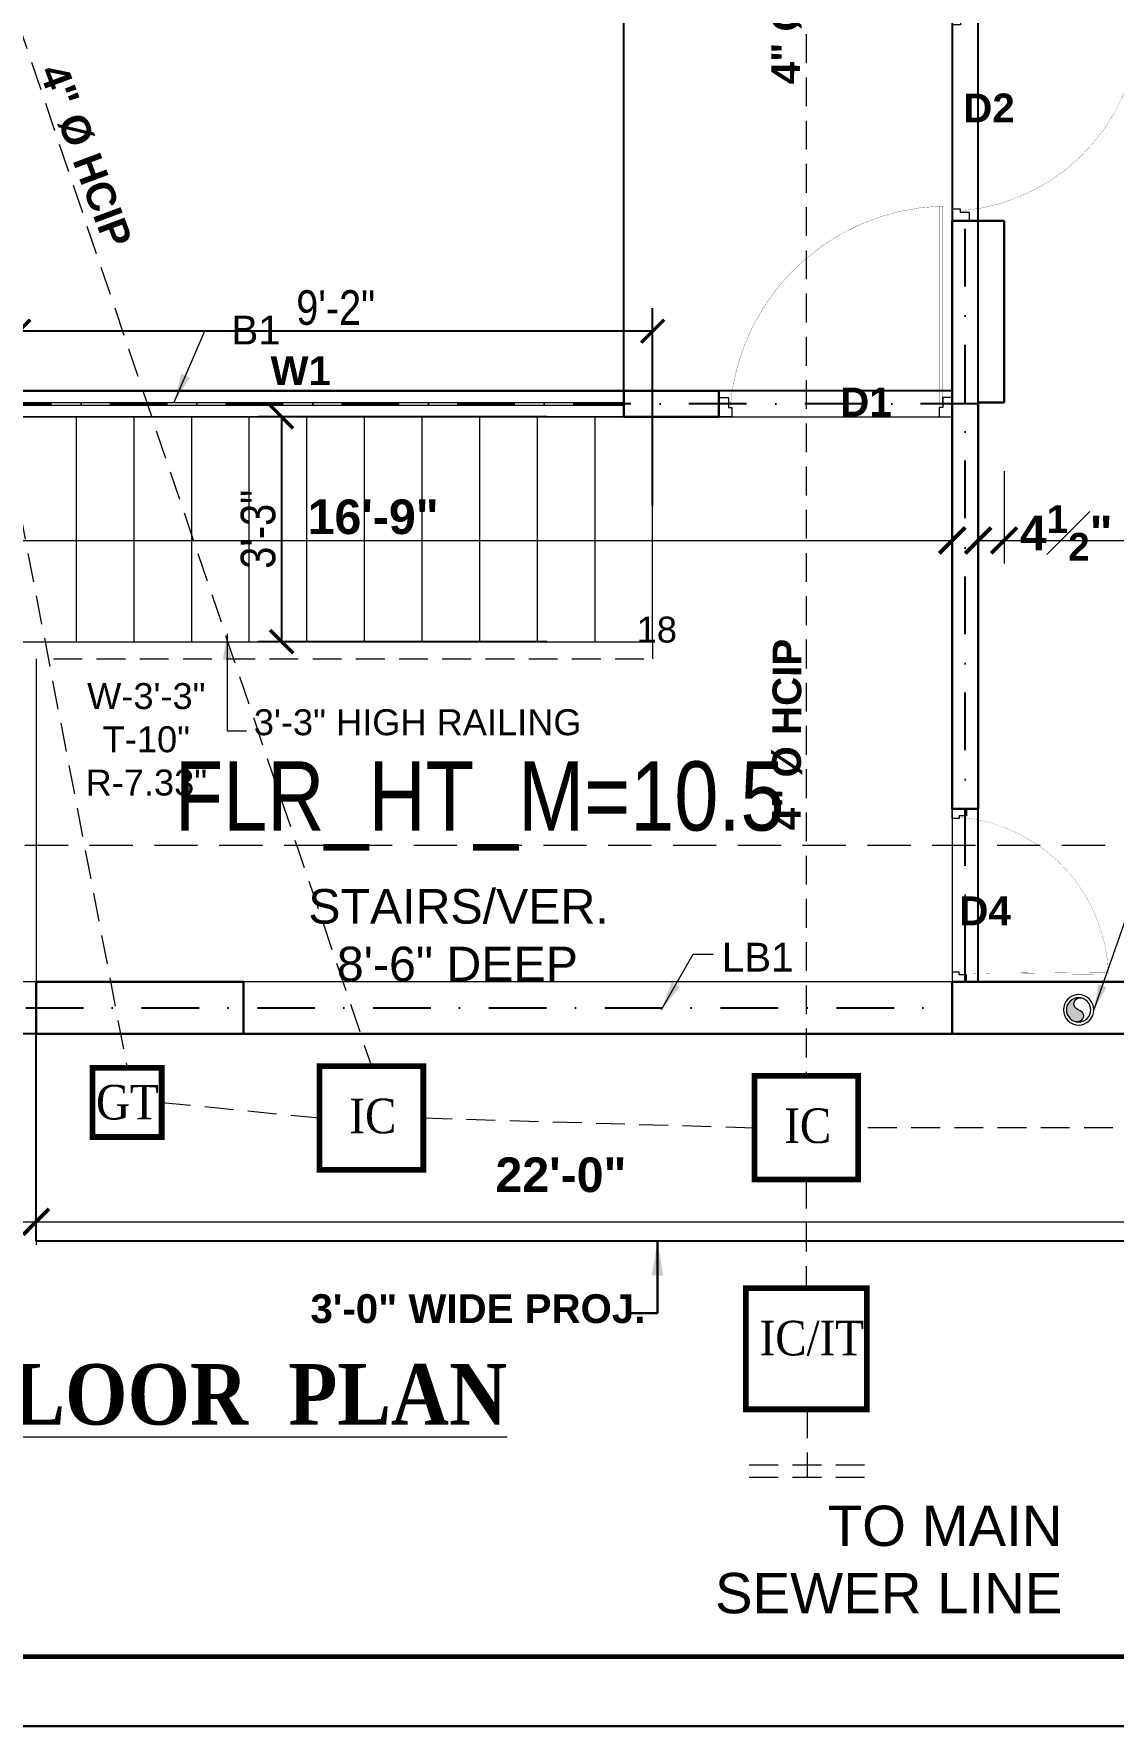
# Model space of a CAD drawing. Header units: feet. Extents: x 12125 to 16886, y -11859 to -10215.
# Drawn here: x 13345.8 to 13533.1, y -11661.1 to -11367.5 of the extents above; entities that cross this region are included whole.
import ezdxf

# ---------------------------------------------------------------- set-up
doc = ezdxf.new("R2010")
doc.units = ezdxf.units.FT
doc.header["$MEASUREMENT"] = 0
doc.header["$PDMODE"] = 2
for name, pattern in [('DASHDOT', [1, 0.5, -0.25, 0, -0.25]), ('DASHED', [0.75, 0.5, -0.25]), ('HIDDEN', [0.375, 0.25, -0.125])]:
    doc.linetypes.add(name, pattern=pattern)
doc.layers.get('0').update_dxf_attribs({"lineweight": 30})
for name, color, linetype, lineweight in [('BEAM', 3, 'Continuous', 15), ('BLK_1_FLR_0_STAIR_1', 7, 'Continuous', 0), ('BLK_1_FLR_0_STAIR_1_FLIGHT_2', 7, 'Continuous', 0), ('DIM 01', 7, 'Continuous', 9), ('DOOR', 32, 'Continuous', 13), ('DOTTED', 15, 'DASHED', 18), ('JOINERY TEXT', 193, 'Continuous', 0), ('P-SOIL', 6, 'Continuous', 18), ('P-TEXT', 7, 'Continuous', 13), ('P-WASTE', 130, 'Continuous', 18), ('pub health ser', 22, 'Continuous', 30), ('R.W.P', 7, 'Continuous', 18), ('SANTRY TEXT', 174, 'Continuous', 9), ('STAIR', 82, 'Continuous', 15), ('TEXT', 7, 'Continuous', 30), ('TITLE', 5, 'Continuous', 30), ('WALL', 10, 'Continuous', 30), ('WINDOW', 150, 'Continuous', 20)]:
    doc.layers.add(name, color=color, linetype=linetype, lineweight=lineweight)
doc.layers.add('BLK_1_FLR_0_BLT_UP_AREA', color=25, linetype='Continuous', true_color=0x995f4c, plot=False)
doc.layers.add('BLK_1_FLR_0_CHAJJA', color=7, linetype='Continuous')
doc.layers.add('BLK_1_FLR_0_ROOM_3_LIGHT_VENTILATION_3', color=7, linetype='Continuous')
doc.layers.add('BLK_1_FLR_0_REGULAR_ROOM_3', color=1, linetype='Continuous', plot=False)
doc.layers.add('BLK_1_FLR_0_REGULAR_ROOM_4', color=1, linetype='Continuous', plot=False)
doc.styles.add('AR. FOOT', font='arialbd.ttf')
doc.styles.add('AR. TEXT 01', font='arialbd.ttf')
doc.styles.add('p.h tex', font='techb___.ttf')
doc.styles.add('PLU', font='times.ttf', dxfattribs={"width": 0.9})
doc.styles.get("Standard").update_dxf_attribs({"font": 'ARIALN.TTF'})
doc.styles.add('TEX02', font='GARA.TTF')
doc.styles.add('TITLE TXT', font='arial.ttf', dxfattribs={"height": 6})
doc.dimstyles.new('DIM 50', dxfattribs={"dimtxt": 6, "dimasz": 3, "dimexe": 6, "dimexo": 4, "dimgap": 0.3125, "dimtad": 1, "dimzin": 3, "dimdsep": 46, "dimlunit": 4, "dimtxsty": 'AR. TEXT 01', "dimblk": 'DOT', "dimcen": 0.09, "dimclrd": 256, "dimclre": 256, "dimclrt": 256, "dimazin": 0, "dimtfac": 0.8, "dimtofl": 0, "dimtmove": 1, "dimatfit": 3, "dimfxl": 6, "dimfxlon": 1, "dimfrac": 1, "dimtolj": 1, "dimtzin": 0, "dimlwd": -1, "dimlwe": -1, "dimarcsym": 1})
doc.dimstyles.get("Standard").update_dxf_attribs({"dimtxt": 6, "dimasz": 4, "dimexe": 4, "dimexo": 4, "dimgap": 1, "dimtad": 1, "dimdec": 1, "dimzin": 3, "dimdsep": 46, "dimlunit": 4, "dimtxsty": 'Standard', "dimblk": 'ARCHTICK', "dimcen": 0.09, "dimadec": 0, "dimazin": 0, "dimtfac": 1.004999999999999, "dimtdec": 1, "dimtofl": 0, "dimtmove": 2, "dimatfit": 3, "dimfxl": 4, "dimfxlon": 1, "dimtolj": 1, "dimtzin": 0, "dimarcsym": 0})

# ---------------------------------------------------------------- blocks, each defined once
blk = doc.blocks.new('D4')
at = {"const_width": 1.11851519999287}
blk.add_lwpolyline([(-48.39999999734573, 1142.144000003223, 0.38341128429114), (-1083.385599992936, 51.76962119228118, 0.4142135623731)], format="xyb", dxfattribs=at)
for points in [[(-99.99999999417923, 1150.954666669233), (-48.39999999734573, 1150.954666669233), (-48.39999999734573, 1133.333333337214), (0, 1133.333333337214), (0, 1200), (-99.99999999417923, 1200), (-99.99999999417923, 1150.954666669233)], [(-99.99999999417923, 49.04533333076688), (-48.39999999734573, 49.04533333076688), (-48.39999999734573, 66.66666666278616), (0, 66.66666666278616), (0, 0), (-99.99999999417923, 0), (-99.99999999417923, 49.04533333076688)]]:
    blk.add_lwpolyline(points)
blk.add_lwpolyline([(-1083.385599992936, 51.76962119228118), (-58.07999999960884, 51.76962119228118), (-58.07999999960884, 67.47881549099111), (-1083.385599992936, 67.47881549099111)], dxfattribs=at)
blk = doc.blocks.new('WERF')
at = {"layer": 'WALL', "color": 3, "linetype": 'DASHED', "lineweight": 20, "ltscale": 15}
blk.add_line((80186.94516765537, -79406), (79853.04088927827, -79406), dxfattribs=at)
blk = doc.blocks.new('_ArchTick')
at = {"color": 0, "linetype": 'ByBlock', "const_width": 0.15}
blk.add_lwpolyline([(-0.5, -0.5), (0.5, 0.5)], dxfattribs=at)
blk = doc.blocks.new('*D248')
at = {"layer": 'Defpoints', "color": 0, "transparency": 16777216}
for p in [(13264.60635108734, -10934.95311382737), (13368.69455942605, -10934.95311382737), (13324.85289505977, -11540.95311382737)]:
    blk.add_point(p, dxfattribs=at)
at = {"layer": 'DIM 01', "transparency": 16777216}
for p, q in [((13276.60635108734, -10934.95311382737), (13260.60635108734, -10934.95311382737)), ((13264.60635108734, -11540.95311382737), (13264.60635108734, -10934.95311382737)), ((13276.60635108734, -11540.95311382737), (13260.60635108734, -11540.95311382737))]:
    blk.add_line(p, q, dxfattribs=at)
at = {"layer": 'DIM 01', "transparency": 16777216, "xscale": 4.5, "yscale": 4.5, "zscale": 4.5}
for p, rotation in [((13264.60635108734, -10934.95311382737), 90), ((13264.60635108734, -11540.95311382737), 270)]:
    blk.add_blockref('_ArchTick', p, dxfattribs=dict(at, rotation=rotation))
at = {"layer": 'DIM 01', "transparency": 16777216, "insert": (13260.54635108734, -11237.95311382737), "char_height": 6, "attachment_point": 5, "rotation": 90, "style": 'AR. TEXT 01'}
blk.add_mtext('\\A1;50\'-6"', dxfattribs=at)
blk = doc.blocks.new('_Dot')
at = {"color": 0, "linetype": 'ByBlock', "lineweight": -2}
blk.add_line((-0.5, 0), (-1, 0), dxfattribs=at)
at = {"color": 0, "linetype": 'ByBlock', "const_width": 0.5}
blk.add_lwpolyline([(-0.25, 0, 1), (0.25, 0, 1)], format="xyb", close=True, dxfattribs=at)
blk = doc.blocks.new('*D291')
at = {"layer": 'Defpoints', "color": 0, "transparency": 16777216}
for p in [(13505.19455942621, -11455.39669329557), (13505.19455942621, -11455.39669329499), (13304.19455942608, -11460.937244437)]:
    blk.add_point(p, dxfattribs=at)
at = {"layer": 'DIM 01', "transparency": 16777216}
for p, q in [((13304.19455942608, -11456.937244437), (13304.19455942608, -11451.39669329499)), ((13505.19455942621, -11451.39669329557), (13505.19455942621, -11451.39669329499)), ((13304.19455942608, -11455.39669329499), (13505.19455942621, -11455.39669329499))]:
    blk.add_line(p, q, dxfattribs=at)
at = {"layer": 'DIM 01', "transparency": 16777216, "xscale": 4.5, "yscale": 4.5, "zscale": 4.5, "rotation": 180}
blk.add_blockref('_ArchTick', (13304.19455942608, -11455.39669329499), dxfattribs=at)
at = {"layer": 'DIM 01', "transparency": 16777216, "xscale": 4.5, "yscale": 4.5, "zscale": 4.5}
blk.add_blockref('_ArchTick', (13505.19455942621, -11455.39669329499), dxfattribs=at)
at = {"layer": 'DIM 01', "transparency": 16777216, "insert": (13404.69455942614, -11451.33069329499), "char_height": 6, "attachment_point": 5, "style": 'AR. TEXT 01'}
blk.add_mtext('\\A1;16\'-9"', dxfattribs=at)
blk = doc.blocks.new('*D292')
at = {"layer": 'Defpoints', "color": 0, "transparency": 16777216}
for p in [(13514.19455942608, -11431.45311382737), (13509.69455942608, -11455.39669329557), (13514.19455942608, -11455.39669329498)]:
    blk.add_point(p, dxfattribs=at)
at = {"layer": 'DIM 01', "transparency": 16777216}
for p, q in [((13514.19455942608, -11443.39669329498), (13514.19455942608, -11459.39669329498)), ((13509.69455942608, -11451.39669329557), (13509.69455942608, -11451.39669329498)), ((13509.69455942608, -11455.39669329498), (13514.19455942608, -11455.39669329498))]:
    blk.add_line(p, q, dxfattribs=at)
at = {"layer": 'DIM 01', "transparency": 16777216, "xscale": 4.5, "yscale": 4.5, "zscale": 4.5, "rotation": 180}
blk.add_blockref('_ArchTick', (13509.69455942608, -11455.39669329498), dxfattribs=at)
at = {"layer": 'DIM 01', "transparency": 16777216, "xscale": 4.5, "yscale": 4.5, "zscale": 4.5}
blk.add_blockref('_ArchTick', (13514.19455942608, -11455.39669329498), dxfattribs=at)
at = {"layer": 'DIM 01', "transparency": 16777216, "insert": (13524.97354987627, -11454.08229329498), "char_height": 6, "attachment_point": 5, "style": 'AR. TEXT 01'}
blk.add_mtext('\\A1;4{\\H0.800000x;\\S1#2;}"', dxfattribs=at)
blk = doc.blocks.new('*D293')
at = {"layer": 'Defpoints', "color": 0, "transparency": 16777216}
for p in [(13514.19455942608, -11431.45311382737), (13646.19455942608, -11455.39669329499), (13646.19455942608, -11455.39669329499)]:
    blk.add_point(p, dxfattribs=at)
at = {"layer": 'DIM 01', "transparency": 16777216}
for p, q in [((13514.19455942608, -11443.39669329499), (13514.19455942608, -11459.39669329499)), ((13514.19455942608, -11455.39669329499), (13646.19455942608, -11455.39669329499)), ((13646.19455942608, -11459.39669329499), (13646.19455942608, -11459.39669329499))]:
    blk.add_line(p, q, dxfattribs=at)
at = {"layer": 'DIM 01', "transparency": 16777216, "xscale": 4.5, "yscale": 4.5, "zscale": 4.5, "rotation": 180}
blk.add_blockref('_ArchTick', (13514.19455942608, -11455.39669329499), dxfattribs=at)
at = {"layer": 'DIM 01', "transparency": 16777216, "xscale": 4.5, "yscale": 4.5, "zscale": 4.5}
blk.add_blockref('_ArchTick', (13646.19455942608, -11455.39669329499), dxfattribs=at)
at = {"layer": 'DIM 01', "transparency": 16777216, "insert": (13580.19455942608, -11451.33669329499), "char_height": 6, "attachment_point": 5, "style": 'AR. TEXT 01'}
blk.add_mtext('\\A1;11\'-0"', dxfattribs=at)
blk = doc.blocks.new('RETEU')
at = {"layer": 'R.W.P'}
h = blk.add_hatch(color=7, dxfattribs=at)
edge = h.paths.add_edge_path()
edge.add_ellipse((-37076.90065375516, -119553.1669227566), major_axis=(1.494147372830071, 1.494147372830071), ratio=0.9999999999971358, start_angle=35.6182046845361, end_angle=125.618203281105)
edge.add_ellipse((-37076.90065375516, -119553.1669227566), major_axis=(1.494147372827425, 1.494147372827423), ratio=0.9999999999948398, start_angle=125.618203281105, end_angle=215.6182018617833)
edge.add_ellipse((-37077.13122894867, -119554.1996719022), major_axis=(0.7482431835796156, 0.7482431835796152), ratio=0.9999999999816468, start_angle=218.8220523718934, end_angle=392.4143515007202)
edge.add_ellipse((-37076.67007856617, -119552.1341736046), major_axis=(-0.7482431836025633, 0.7482431836025631), ratio=0.9999999999430152, start_angle=-51.17794228077861, end_angle=122.41435150089211, ccw=False)
at = {"layer": 'R.W.P', "color": 7, "extrusion": (0, 0, -1)}
for centre, major_axis, ratio, start_param, end_param in [((-37076.90065375516, -119553.1669227566), (1.867684216040424, 1.867684216040424), 0.99999999999517, 3.926990816989658, 10.21017612416924), ((-37076.90065375516, -119553.1669227566), (-1.494147372831555, 1.494147372831555), 0.9999999999934599, 5.497787143778867, 11.78097245095845), ((-37077.13122894865, -119554.1996719022), (-0.7482431836144129, 0.7482431836144129), 0.9999999999042399, 1.005059168248902, 4.258487346123779)]:
    blk.add_ellipse(centre, major_axis=major_axis, ratio=ratio, start_param=start_param, end_param=end_param, dxfattribs=at)
at = {"layer": 'R.W.P', "color": 7, "extrusion": (0, 0, -0.9999999999999998)}
blk.add_ellipse((-37076.67007856616, -119552.1341736046), major_axis=(0.7482431836246272, 0.7482431836246272), ratio=0.99999999987498, start_param=2.575855494946888, end_param=5.829283672833697, dxfattribs=at)
blk = doc.blocks.new('EERT')
at = {"layer": 'P-SOIL', "linetype": 'DASHED', "ltscale": 10}
for p, q in [((106351.1384742148, -41266.41089965271), (106351.1384742147, -41934.60148891997)), ((106284.6738354769, -41941.91198562403), (106342.1384742147, -41943.60148891997)), ((106351.1384742147, -41952.60148891998), (106351.1384742147, -41971.44746964719)), ((106351.3176302029, -41992.44746964722), (106351.3176302029, -42004.22964478203)), ((106341.2579574558, -42002.05279756461), (106361.37730295, -42002.05279756461)), ((106341.2579574558, -42004.22964478203), (106361.37730295, -42004.22964478203))]:
    blk.add_line(p, q, dxfattribs=at)
for points in [[(106180.5718183292, -41652.22544737151), (106275.6738354769, -41932.91198562401)], [(106239.2734035147, -41939.20839174015), (106266.6738354769, -41941.91198562403)], [(106419.3511502612, -41943.60148891997), (106360.1384742147, -41943.60148891997)]]:
    blk.add_lwpolyline(points, dxfattribs=at)
at = {"layer": 'P-WASTE', "linetype": 'DASHED', "ltscale": 10}
blk.add_lwpolyline([(106177.7249408784, -41645.13362255417), (106233.2734035147, -41933.2083917401)], dxfattribs=at)
at = {"layer": 'pub health ser', "const_width": 1}
for points in [[(106227.2734035147, -41933.2083917401), (106227.2734035147, -41945.20839174018), (106239.2734035147, -41945.20839174018), (106239.2734035147, -41933.2083917401), (106227.2734035147, -41933.2083917401)], [(106284.6738354769, -41950.91198562403), (106266.6738354769, -41950.91198562403), (106266.6738354769, -41932.91198562401), (106284.6738354769, -41932.91198562401), (106284.6738354769, -41950.91198562403)], [(106360.1384742147, -41952.60148891998), (106342.1384742147, -41952.60148891998), (106342.1384742147, -41934.60148891997), (106360.1384742147, -41934.60148891997), (106360.1384742147, -41952.60148891998)], [(106340.6384742147, -41992.44746964722), (106361.6384742147, -41992.44746964722), (106361.6384742147, -41971.44746964719), (106340.6384742147, -41971.44746964719), (106340.6384742147, -41992.44746964722)]]:
    blk.add_lwpolyline(points, dxfattribs=at)
at = {"layer": 'P-TEXT', "style": 'PLU', "width": 0.9}
for s, p in [('GT', (106227.8766970754, -41942.17026479841)), ('IC', (106271.8499231415, -41944.55928066576)), ('IC', (106347.3145618793, -41946.24878396173)), ('IC/IT', (106343.0373101137, -41983.09476468893))]:
    blk.add_text(s, height=6, dxfattribs=at).set_placement(p)
at = {"layer": 'P-TEXT', "linetype": 'HIDDEN', "insert": (106395.6007365673, -42009.16133315882), "char_height": 7, "width": 61.20305522566217, "attachment_point": 3, "style": 'p.h tex'}
blk.add_mtext('{\\fArial|b0|i0|c0|p34;TO MAIN \\PSEWER LINE}', dxfattribs=at)
at = {"layer": 'SANTRY TEXT', "ltscale": 12, "char_height": 5, "width": 69.42302744905464, "attachment_point": 3, "style": 'AR. FOOT'}
for insert, rotation in [((106345.2248030406, -41729.38222727706), 89.69541171010754), ((106234.2811005334, -41789.64877441546), 290.5234873397397), ((106345.3279253479, -41858.77487468168), 89.69541171010754)]:
    blk.add_mtext('{\\fArial|b1|i0|c0|p34;4" Ø HCIP}', dxfattribs=dict(at, insert=insert, rotation=rotation))
blk = doc.blocks.new('*D337')
at = {"layer": 'Defpoints', "color": 0, "transparency": 16777216}
for p in [(13304.19455942608, -11558.95311382737), (13346.19455942608, -11558.95311382737), (13346.19455942608, -11573.58981689065)]:
    blk.add_point(p, dxfattribs=at)
at = {"layer": 'DIM 01', "transparency": 16777216}
for p, q in [((13304.19455942608, -11562.95311382737), (13304.19455942608, -11577.58981689065)), ((13346.19455942608, -11562.95311382737), (13346.19455942608, -11577.58981689065)), ((13304.19455942608, -11573.58981689065), (13346.19455942608, -11573.58981689065))]:
    blk.add_line(p, q, dxfattribs=at)
at = {"layer": 'DIM 01', "transparency": 16777216, "xscale": 4.5, "yscale": 4.5, "zscale": 4.5, "rotation": 180}
blk.add_blockref('_ArchTick', (13304.19455942608, -11573.58981689065), dxfattribs=at)
at = {"layer": 'DIM 01', "transparency": 16777216, "xscale": 4.5, "yscale": 4.5, "zscale": 4.5}
blk.add_blockref('_ArchTick', (13346.19455942608, -11573.58981689065), dxfattribs=at)
at = {"layer": 'DIM 01', "transparency": 16777216, "insert": (13325.19455942608, -11569.52981689065), "char_height": 6, "attachment_point": 5, "style": 'AR. TEXT 01'}
blk.add_mtext('\\A1;3\'-6"', dxfattribs=at)
blk = doc.blocks.new('*D338')
at = {"layer": 'Defpoints', "color": 0, "transparency": 16777216}
for p in [(13346.19455942608, -11558.95311382737), (13610.19455942608, -11567.95311382737), (13610.19455942608, -11573.58981689065)]:
    blk.add_point(p, dxfattribs=at)
at = {"layer": 'DIM 01', "transparency": 16777216}
for p, q in [((13346.19455942608, -11562.95311382737), (13346.19455942608, -11577.58981689065)), ((13610.19455942608, -11571.95311382737), (13610.19455942608, -11577.58981689065)), ((13346.19455942608, -11573.58981689065), (13610.19455942608, -11573.58981689065))]:
    blk.add_line(p, q, dxfattribs=at)
at = {"layer": 'DIM 01', "transparency": 16777216, "xscale": 4.5, "yscale": 4.5, "zscale": 4.5, "rotation": 180}
blk.add_blockref('_ArchTick', (13346.19455942608, -11573.58981689065), dxfattribs=at)
at = {"layer": 'DIM 01', "transparency": 16777216, "xscale": 4.5, "yscale": 4.5, "zscale": 4.5}
blk.add_blockref('_ArchTick', (13610.19455942608, -11573.58981689065), dxfattribs=at)
at = {"layer": 'DIM 01', "transparency": 16777216, "insert": (13437.28242864528, -11565.46637896432), "char_height": 6, "attachment_point": 5, "style": 'AR. TEXT 01'}
blk.add_mtext('\\A1;22\'-0"', dxfattribs=at)
blk = doc.blocks.new('*D407')
at = {"layer": 'BLK_1_FLR_0_STAIR_1_FLIGHT_2', "color": 0, "lineweight": -2, "transparency": 16777216}
for p, q in [((13434.80760375329, -11433.95311382738), (13384.80760375331, -11433.95311382738)), ((13388.80760375331, -11433.95311382738), (13388.80760375331, -11472.95311382738)), ((13434.80760375329, -11472.95311382738), (13384.80760375331, -11472.95311382738))]:
    blk.add_line(p, q, dxfattribs=at)
at = {"layer": 'Defpoints', "color": 0, "transparency": 16777216}
for p in [(13438.80760375329, -11433.95311382738), (13388.80760375331, -11472.95311382738), (13438.80760375329, -11472.95311382738)]:
    blk.add_point(p, dxfattribs=at)
at = {"layer": 'BLK_1_FLR_0_STAIR_1_FLIGHT_2', "color": 0, "lineweight": -2, "transparency": 16777216, "xscale": 4, "yscale": 4, "zscale": 4}
for p, rotation in [((13388.80760375331, -11433.95311382738), 90), ((13388.80760375331, -11472.95311382738), 270)]:
    blk.add_blockref('_ArchTick', p, dxfattribs=dict(at, rotation=rotation))
at = {"layer": 'BLK_1_FLR_0_STAIR_1_FLIGHT_2', "color": 0, "transparency": 16777216, "insert": (13384.74416582698, -11453.45311382737), "char_height": 6, "attachment_point": 5, "rotation": 90}
blk.add_mtext('\\A1;3\'-3"', dxfattribs=at)
blk = doc.blocks.new('*D408')
at = {"layer": 'BLK_1_FLR_0_STAIR_1_FLIGHT_2', "color": 0, "lineweight": -2, "transparency": 16777216}
for p, q in [((13343.19455942608, -11449.45311382738), (13343.19455942608, -11415.09893840396)), ((13453.19455942606, -11449.45311382738), (13453.19455942606, -11415.09893840396)), ((13453.19455942606, -11419.09893840396), (13343.19455942608, -11419.09893840396))]:
    blk.add_line(p, q, dxfattribs=at)
at = {"layer": 'Defpoints', "color": 0, "transparency": 16777216}
for p in [(13343.19455942608, -11419.09893840396), (13343.19455942608, -11453.45311382738), (13453.19455942606, -11453.45311382738)]:
    blk.add_point(p, dxfattribs=at)
at = {"layer": 'BLK_1_FLR_0_STAIR_1_FLIGHT_2', "color": 0, "lineweight": -2, "transparency": 16777216, "xscale": 4, "yscale": 4, "zscale": 4, "rotation": 180}
blk.add_blockref('_ArchTick', (13343.19455942608, -11419.09893840396), dxfattribs=at)
at = {"layer": 'BLK_1_FLR_0_STAIR_1_FLIGHT_2', "color": 0, "lineweight": -2, "transparency": 16777216, "xscale": 4, "yscale": 4, "zscale": 4}
blk.add_blockref('_ArchTick', (13453.19455942606, -11419.09893840396), dxfattribs=at)
at = {"layer": 'BLK_1_FLR_0_STAIR_1_FLIGHT_2', "color": 0, "transparency": 16777216, "insert": (13398.19455942607, -11415.0358753409), "char_height": 6, "attachment_point": 5}
blk.add_mtext('\\A1;9\'-2"', dxfattribs=at)

msp = doc.modelspace()

# ---------------------------------------------------------------- linework, layer by layer
at = {"color": 3, "elevation": -0.9035272477697599}
msp.add_lwpolyline([(13212.42948258684, -10214.81913442836), (14972.94220979727, -10214.81913442836), (14972.94220979727, -11661.07807256041), (13212.42948258684, -11661.07807256041)], close=True, dxfattribs=at)
at = {"layer": 'BEAM', "linetype": 'DASHDOT', "lineweight": 25, "ltscale": 20}
for p, q in [((13507.44455942608, -11531.9531138274), (13507.44455942608, -11398.14454818357)), ((13509.69455942608, -11431.70311382738), (13299.69455942608, -11431.70311382738)), ((13304.19455942608, -11536.45311382738), (13505.19455942608, -11536.45311382738))]:
    msp.add_line(p, q, dxfattribs=at)
at = {"layer": 'BLK_1_FLR_0_BLT_UP_AREA', "color": 25}
msp.add_lwpolyline([(13299.69455942608, -10934.95311382737), (13299.69455942608, -10739.95311382736), (13383.69455942608, -10739.95311382736), (13383.69455942608, -10934.95311382737), (13650.69455942608, -10934.95311382737), (13650.69455942608, -11540.95311382738), (13299.69455942608, -11540.95311382738), (13299.69455942608, -10934.95311382737)], dxfattribs=at)
at = {"layer": 'BLK_1_FLR_0_CHAJJA'}
msp.add_lwpolyline([(13646.19455942608, -11558.95311382735), (13610.19455942609, -11558.95311382737), (13610.19455942609, -11576.95311382737), (13346.19455942608, -11576.95311382737), (13346.19455942608, -11540.95311382738), (13646.19455942608, -11540.95311382738), (13646.19455942608, -11558.95311382735)], dxfattribs=at)
at = {"layer": 'BLK_1_FLR_0_REGULAR_ROOM_3', "color": 1}
msp.add_lwpolyline([(13505.19455942628, -11429.4531138279), (13304.19455942608, -11429.4531138279), (13304.19455942608, -11276.95311382738), (13505.19455942628, -11276.95311382738)], close=True, dxfattribs=at)
at = {"layer": 'BLK_1_FLR_0_REGULAR_ROOM_4', "ltscale": 0.75}
msp.add_lwpolyline([(13509.69455942608, -11363.95311382758), (13646.19455942608, -11363.95311382758), (13646.19455942608, -11531.95311382738), (13509.69455942608, -11531.95311382738)], close=True, dxfattribs=at)
at = {"layer": 'BLK_1_FLR_0_ROOM_3_LIGHT_VENTILATION_3', "color": 114, "true_color": 0x139b48}
msp.add_lwpolyline([(13340.19455942608, -11429.45311382738), (13448.19455942608, -11429.45311382738), (13448.19455942608, -11339.45311382738), (13340.19455942608, -11339.45311382738)], close=True, dxfattribs=at)
at = {"layer": 'BLK_1_FLR_0_STAIR_1'}
msp.add_lwpolyline([(13505.19455942608, -11531.95311382738), (13304.19455942608, -11531.95311382738), (13304.19455942608, -11433.95311382738), (13505.19455942608, -11433.95311382738)], close=True, dxfattribs=at)
at = {"layer": 'BLK_1_FLR_0_STAIR_1_FLIGHT_2', "color": 3}
for p, q in [((13353.19455942608, -11472.95311382738), (13353.19455942608, -11433.95311382738)), ((13363.19455942608, -11472.95311382738), (13363.19455942608, -11433.95311382738)), ((13373.19455942608, -11472.95311382738), (13373.19455942608, -11433.95311382738)), ((13383.19455942608, -11472.95311382738), (13383.19455942608, -11433.95311382738)), ((13393.19455942608, -11472.95311382738), (13393.19455942608, -11433.95311382738)), ((13403.19455942608, -11472.95311382738), (13403.19455942608, -11433.95311382738)), ((13413.19455942608, -11472.95311382738), (13413.19455942608, -11433.95311382738)), ((13423.19455942608, -11472.95311382738), (13423.19455942608, -11433.95311382738)), ((13433.19455942608, -11472.95311382738), (13433.19455942608, -11433.95311382738)), ((13443.19455942608, -11472.95311382738), (13443.19455942608, -11433.95311382738)), ((13453.19455942606, -11472.95311382738), (13453.19455942606, -11433.95311382738))]:
    msp.add_line(p, q, dxfattribs=at)
at = {"layer": 'BLK_1_FLR_0_STAIR_1_FLIGHT_2'}
msp.add_lwpolyline([(13343.19455942608, -11472.95311382738), (13453.19455942606, -11472.95311382738), (13453.19455942606, -11433.95311382738), (13343.19455942608, -11433.95311382738)], close=True, dxfattribs=at)
at = {"layer": 'DIM 01'}
msp.add_line((13382.19455942608, -11540.95311382738), (13505.19455942608, -11540.95311382738), dxfattribs=at)
at = {"layer": 'DOTTED', "ltscale": 10}
for p, q in [((13343.19455942608, -11472.95311382738), (13450.19455942606, -11472.95311382738)), ((13453.19455942606, -11472.95311382738), (13453.19455942606, -11475.95311382738)), ((13349.19455942608, -11475.95311382738), (13453.19455942606, -11475.95311382738)), ((13346.19455942608, -11540.95311382738), (13346.19455942608, -11576.95311382737)), ((13382.19455942608, -11540.95311382738), (13505.19455942608, -11540.95311382738)), ((13610.19455942608, -11576.95311382737), (13346.19455942608, -11576.95311382737))]:
    msp.add_line(p, q, dxfattribs=at)
at = {"layer": 'STAIR', "ltscale": 10}
for p, q in [((13443.19455942608, -11472.95311382738), (13443.19455942608, -11472.95311382738)), ((13346.19455942608, -11475.95311382738), (13346.19455942609, -11531.95311382738))]:
    msp.add_line(p, q, dxfattribs=at)
at = {"layer": 'WALL', "ltscale": 5}
for p, q in [((13505.19455942608, -11501.95311382738), (13505.19455942637, -11399.95311382759)), ((13505.19455942644, -11399.9531138276), (13514.19455942627, -11399.9531138276)), ((13514.19455942608, -11431.45311382737), (13514.19455942627, -11399.9531138276)), ((13448.19455942608, -11429.45311382738), (13464.69455942608, -11429.45311382738)), ((13448.19455942608, -11433.95311382738), (13448.19455942608, -11429.45311382738)), ((13464.69455942608, -11433.95311382738), (13464.69455942608, -11429.45311382738)), ((13448.19455942608, -11433.95311382738), (13464.69455942608, -11433.95311382738)), ((13509.69455942608, -11501.95311382738), (13509.69455942608, -11431.45311382737)), ((13509.69455942608, -11431.45311382737), (13514.19455942608, -11431.45311382737)), ((13509.69455942608, -11501.95311382738), (13505.19455942608, -11501.95311382738)), ((13346.19455942608, -11531.95311382738), (13382.19455942608, -11531.95311382738)), ((13346.19455942608, -11531.95311382738), (13346.19455942608, -11540.95311382738)), ((13382.19455942608, -11531.95311382738), (13382.19455942608, -11540.95311382738)), ((13592.19455942608, -11531.95311382738), (13505.19455942608, -11531.95311382738)), ((13505.19455942608, -11531.95311382738), (13505.19455942608, -11540.95311382738)), ((13346.19455942608, -11540.95311382738), (13382.19455942608, -11540.95311382738)), ((13592.19455942608, -11540.95311382738), (13505.19455942608, -11540.95311382738))]:
    msp.add_line(p, q, dxfattribs=at)
at = {"layer": 'WALL', "color": 35, "linetype": 'Continuous', "lineweight": 60, "elevation": -0.9035272477697599}
msp.add_lwpolyline([(13224.4294825868, -10226.81913442833), (14960.94220979727, -10226.81913442833), (14960.94220979727, -11649.07807256049), (13224.4294825868, -11649.07807256049)], close=True, dxfattribs=at)
at = {"layer": 'WINDOW', "ltscale": 10}
for p, q in [((13340.19455942608, -11429.45311382738), (13448.19455942608, -11429.45311382738)), ((13448.19455942608, -11433.95311382738), (13448.19455942608, -11429.45311382738)), ((13340.19455942608, -11431.45311382738), (13448.19455942608, -11431.45311382738)), ((13340.19455942608, -11431.95311382738), (13448.19455942608, -11431.95311382738)), ((13340.19455942608, -11433.95311382738), (13448.19455942608, -11433.95311382738))]:
    msp.add_line(p, q, dxfattribs=at)

# ---------------------------------------------------------------- block references
at = {"layer": 'DIM 01'}
for name, p in [('EERT', (-92871.27895179368, 30386.33314432967)), ('RETEU', (50604.02752165621, 108016.3442488849))]:
    msp.add_blockref(name, p, dxfattribs=at)
at = {"layer": 'DOOR'}
for p, xscale, yscale, zscale, rotation in [((13505.19455942624, -11363.95311382759), 0.03000000000002, 0.03000000000002, 0.03000000000002, 180.0000000003334), ((13505.19455942609, -11433.95311382761), -0.03375000000001, 0.03375000000001, 0.03375000000001, 89.99999999966646), ((13505.19455942608, -11531.95311382738), -0.025, 0.025, 0.025, 359.9999999996665), ((13505.19455942608, -11531.95311382738), -0.025, 0.025, 0.025, 359.9999999996665)]:
    msp.add_blockref('D4', p, dxfattribs=dict(at, xscale=xscale, yscale=yscale, zscale=zscale, rotation=rotation))
at = {"layer": 'WALL'}
msp.add_blockref('WERF', (-66542.71316869766, 67897.67824964161), dxfattribs=at)

# ---------------------------------------------------------------- texts
at = {"layer": 'BEAM', "linetype": 'DASHDOT', "lineweight": 25, "ltscale": 20, "char_height": 5, "width": 14.41479268928015, "attachment_point": 1, "style": 'p.h tex'}
for s, insert in [('\\A1;{\\fArial|b0|i0|c0|p34;\\H1.0003x;B1}', (13380.09133973032, -11416.39935477185)), ('\\A1;{\\fArial|b0|i0|c0|p34;\\H1.0003x;LB1}', (13465.21127835146, -11525.18412419439))]:
    msp.add_mtext(s, dxfattribs=dict(at, insert=insert))
at = {"layer": 'BLK_1_FLR_0_STAIR_1', "insert": (13370.27944572095, -11493.7149153929, 0.9581601431385401), "char_height": 17.1154, "width": 182.5643101750088, "attachment_point": 1}
msp.add_mtext('{\\H0.7011x;FLR_HT_M=10.5}', dxfattribs=at)
at = {"layer": 'JOINERY TEXT', "char_height": 5, "width": 9.823400606668926, "attachment_point": 1}
for s, insert in [('{\\fArial|b1|i0|c0|p34;D2}', (13507.11834997637, -11377.86865422605)), ('{\\fArial|b1|i0|c0|p34;W1}', (13386.88188753813, -11423.44706057576)), ('{\\fArial|b1|i0|c0|p34;D1}', (13485.75995677026, -11428.88069638043)), ('{\\fArial|b1|i0|c0|p34;D4}', (13506.42599116405, -11517.14218789088))]:
    msp.add_mtext(s, dxfattribs=dict(at, insert=insert))
at = {"layer": 'TEXT', "ltscale": 10, "char_height": 4.5, "attachment_point": 8}
for s, insert, width in [('\\A1;{\\fArial|b0|i0|c0|p34;18}', (13453.92236822622, -11473.1736074799), 9.633060984124306), ('\\A1;{\\fArial|b0|i0|c0|p34;W-3\'-3"\\PT-10"\\PR-7.33"}', (13365.3277566827, -11499.70138067772), 31.46245046069089), ('\\A1;{\\fArial|b0|i0|c0|p34;3\'-3" HIGH RAILING}', (13412.42029249255, -11489.24152206881), 58.80748926119121)]:
    msp.add_mtext(s, dxfattribs=dict(at, insert=insert, width=width))
at = {"layer": 'TEXT', "insert": (13373.10888496756, -11515.86256935863), "char_height": 6, "width": 91.70489925128277, "attachment_point": 1, "style": 'TEX02'}
msp.add_mtext('\\A1;\\pi20.32175;{\\fArial|b0|i0|c0|p34;STAIRS/VER. \\P\\pi25.28219;8\'-6" DEEP}', dxfattribs=at)
at = {"layer": 'TEXT', "insert": (13451.94555129608, -11586.14701310894), "char_height": 6, "width": 70.48594722870621, "attachment_point": 3}
msp.add_mtext('\\A1;{\\fArial|b1|i0|c0|p34;\\H0.8333x;3\'-0" WIDE PROJ.}', dxfattribs=at)
at = {"layer": 'TITLE', "lineweight": 18, "insert": (13267.89179110312, -11598.26591177665), "char_height": 10.5, "width": 340.0912878691823, "attachment_point": 1, "style": 'TITLE TXT'}
msp.add_mtext('\\A1;{\\fGaramond|b1|i0|c0|p18;\\LGROUND FLOOR  PLAN}', dxfattribs=at)

# ---------------------------------------------------------------- dimensions: what is measured, and where the dimension line sits
at = {"layer": 'BLK_1_FLR_0_STAIR_1_FLIGHT_2', "color": 1}
dim = msp.add_linear_dim(base=(13343.19455942608, -11419.09893840396), p1=(13453.19455942606, -11453.45311382738), p2=(13343.19455942608, -11453.45311382738), dimstyle='Standard', override={"dimfxl": 1, "dimfxlon": 0}, dxfattribs=at)
dim.commit()
dim.dimension.update_dxf_attribs({"geometry": '*D408', "text_midpoint": (13398.19455942607, -11415.0358753409)})
at = {"layer": 'BLK_1_FLR_0_STAIR_1_FLIGHT_2', "color": 2}
dim = msp.add_linear_dim(base=(13388.80760375331, -11472.95311382738), p1=(13438.80760375329, -11433.95311382738), p2=(13438.80760375329, -11472.95311382738), angle=90, dimstyle='Standard', override={"dimfxl": 1, "dimfxlon": 0}, dxfattribs=at)
dim.commit()
dim.dimension.update_dxf_attribs({"geometry": '*D407', "text_midpoint": (13384.74416582698, -11453.45311382737)})
at = {"layer": 'DIM 01'}
dim = msp.add_linear_dim(base=(13264.60635108734, -10934.95311382737), p1=(13324.85289505977, -11540.95311382737), p2=(13368.69455942605, -10934.95311382737), angle=90, dimstyle='DIM 50', override={"dimtxt": 6, "dimasz": 4.5, "dimexe": 4, "dimgap": 1, "dimblk1": 'ArchTick', "dimblk2": 'ArchTick', "dimsah": 1, "dimfxl": 12}, dxfattribs=at)
dim.commit()
dim.dimension.update_dxf_attribs({"geometry": '*D248', "text_midpoint": (13260.54635108734, -11237.95311382737)})
for base, p1, p2, picture, middle in [((13514.19455942608, -11455.39669329498), (13509.69455942608, -11455.39669329557), (13514.19455942608, -11431.45311382737), '*D292', (13524.97354987627, -11459.89669329498)), ((13610.19455942608, -11573.58981689065), (13346.19455942608, -11558.95311382737), (13610.19455942608, -11567.95311382737), '*D338', (13437.28242864528, -11569.52637896432))]:
    dim = msp.add_linear_dim(base=base, p1=p1, p2=p2, dimstyle='DIM 50', override={"dimtxt": 6, "dimasz": 4.5, "dimexe": 4, "dimgap": 1, "dimblk1": 'ArchTick', "dimblk2": 'ArchTick', "dimsah": 1, "dimfxl": 12}, dxfattribs=at)
    dim.commit()
    dim.dimension.update_dxf_attribs({"geometry": picture, "text_midpoint": middle, "dimtype": 160})
for base, p1, p2, picture, middle in [((13646.19455942608, -11455.39669329499), (13514.19455942608, -11431.45311382737), (13646.19455942608, -11455.39669329499), '*D293', (13580.19455942608, -11451.33669329499)), ((13505.19455942621, -11455.39669329499), (13304.19455942608, -11460.937244437), (13505.19455942621, -11455.39669329557), '*D291', (13404.69455942614, -11451.33069329499)), ((13346.19455942608, -11573.58981689065), (13304.19455942608, -11558.95311382737), (13346.19455942608, -11558.95311382737), '*D337', (13325.19455942608, -11569.52981689065))]:
    dim = msp.add_linear_dim(base=base, p1=p1, p2=p2, dimstyle='DIM 50', override={"dimtxt": 6, "dimasz": 4.5, "dimexe": 4, "dimgap": 1, "dimblk1": 'ArchTick', "dimblk2": 'ArchTick', "dimsah": 1, "dimfxl": 12}, dxfattribs=at)
    dim.commit()
    dim.dimension.update_dxf_attribs({"geometry": picture, "text_midpoint": middle})

# ---------------------------------------------------------------- leaders
at = {"layer": 'BEAM'}
for points in [[(13370.14973641864, -11431.40732267493), (13375.53783545726, -11418.92841728689), (13380.0793394865, -11419.1346471518)], [(13454.75094756547, -11536.76811447801), (13460.21127835146, -11527.18412419439), (13463.71127835146, -11527.18412419439)]]:
    msp.add_leader(points, dimstyle='DIM 50', override={"dimasz": 5, "dimfxl": 1, "dimfxlon": 0, "dimarcsym": 0}, dxfattribs=at)
at = {"layer": 'DIM 01'}
for points, override in [([(13379.34835950568, -11471.57354425624), (13379.34835950568, -11488.44607595214), (13382.70996489961, -11488.44607595214)], {"dimtxt": 6, "dimasz": 4.5, "dimexe": 4, "dimgap": 1, "dimfxl": 12}), ([(13529.76720477527, -11536.8941571036), (13537.67515043827, -11514.32445129284), (13542.09102129904, -11514.37244065298)], {"dimtxt": 5, "dimasz": 4.5, "dimgap": 2.5, "dimtad": 0})]:
    msp.add_leader(points, dimstyle='DIM 50', override=override, dxfattribs=at)
at = {"layer": 'TEXT'}
msp.add_leader([(13454.04330652059, -11576.95311382737), (13454.04330652059, -11589.44185203639), (13448.51793079631, -11589.44185203639)], dimstyle='DIM 50', override={"dimasz": 6, "dimtad": 0}, dxfattribs=at)

doc.saveas('drawing.dxf')
